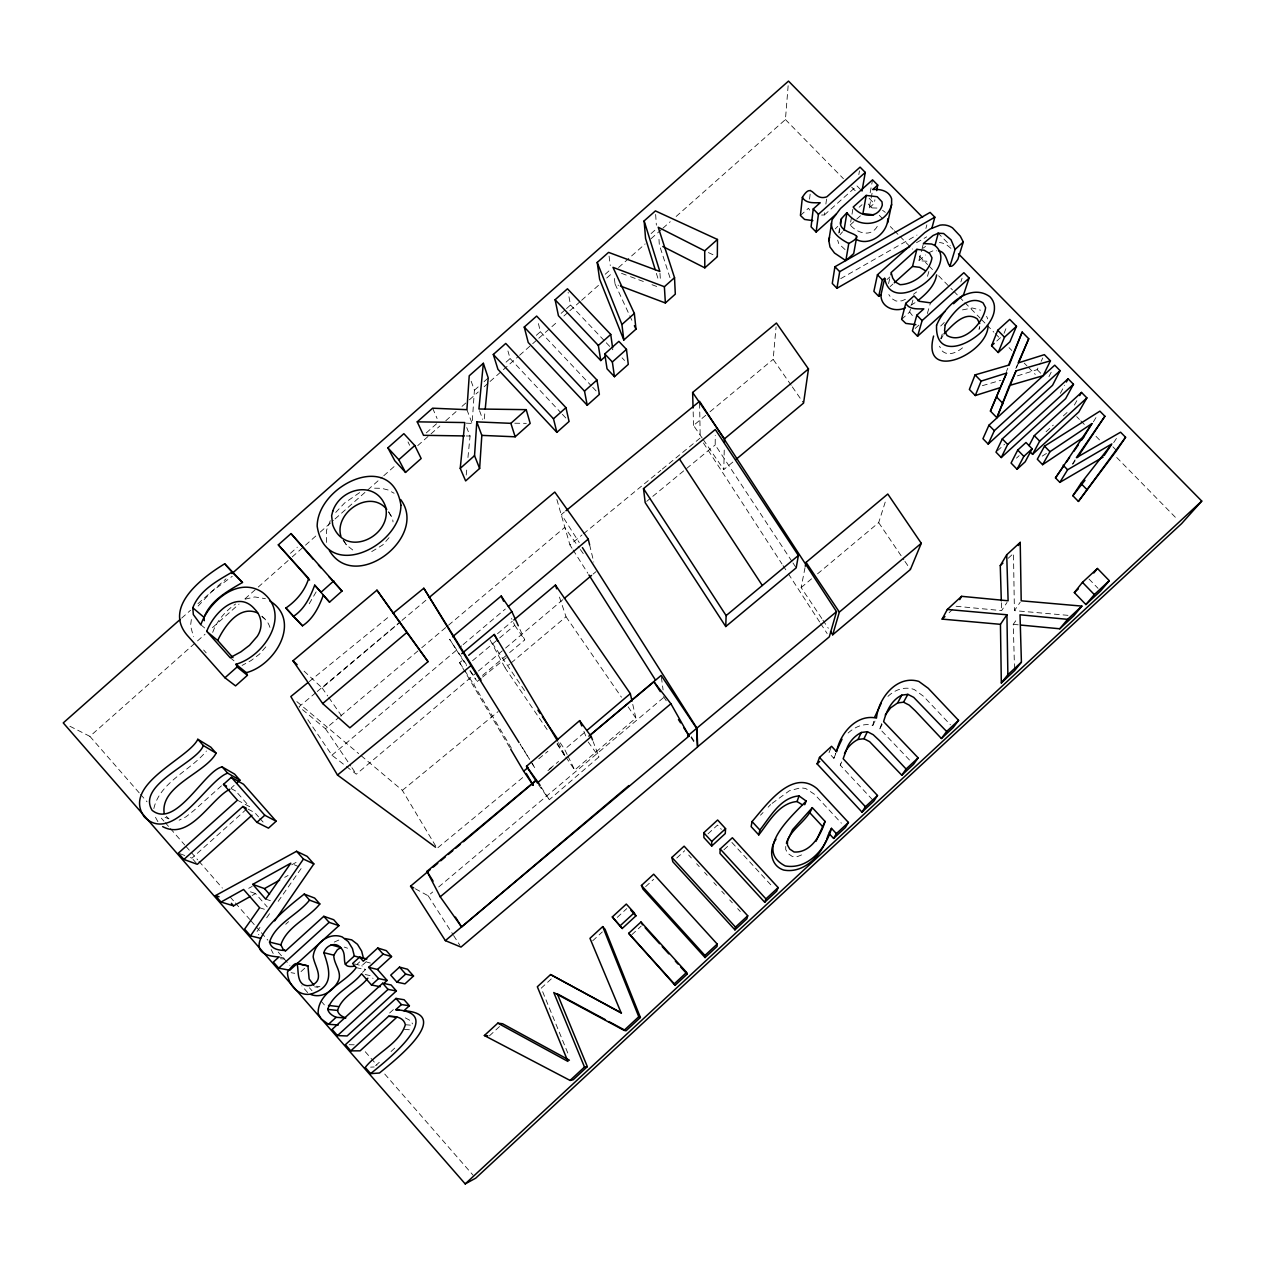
<?xml version="1.0" encoding="UTF-8"?>
<svg xmlns="http://www.w3.org/2000/svg" width="1265" height="1265" viewBox="0 0 1265 1265"><rect width="100%" height="100%" fill="white"/><g stroke="black" fill="none" stroke-linecap="round" stroke-linejoin="round"><path stroke-width="0.75" stroke-dasharray="5 3.75" d="M791.874 561.296L715.199 444.916L715.263 435.286M785.739 846.427L785.723 849.511L787.984 853.511L792.222 856.405L797.219 856.674L802.911 854.381M732.83 462.057L723.801 469.584L724.276 448.443M466.232 423.158L472.145 423.427L474.407 390.221L471.165 381.208M676.143 216.457L785.423 119.558L788.206 84.945M791.178 385.256L773.152 359.355L776.077 326.86M484.274 418.873L485.033 411.078M466.216 475.055L466.991 467.259M467.955 457.503L470.058 436.03L466.753 427.602M809.553 199.127L810.612 190.003M153.84 808.572C159.77 782.039 190.651 770.591 206.432 751.015M191.347 619.502L190.541 625.875L193.482 636.722M821.586 215.05L824.385 214.939L824.875 211.302M825.871 204.06L826.851 196.818M838.758 233.092L839.581 227.811M839.264 232.744L839.818 229.202M877.262 226.388C870.858 237.662 857.101 233.06 850.191 224.964L851.709 215.999M852.009 214.212L853.211 207.033M858.824 174.633L859.457 170.886M870.162 192.77L872.565 179.851M876.93 208.061L869.308 207.84L872.755 189.56M869.308 207.84L874.194 203.475L874.906 199.791M821.807 618.506L801.14 587.561L805.299 566.23M848.088 733.02C854.697 727.059 863.837 722.726 872.818 725.414L874.716 717.002M888.568 283.613L891.129 272.544M979.774 326.323L979.031 329.327L980.343 325.817M925.917 228.443L926.85 224.885M926.96 261.238L918.88 260.701L921.6 250.375M922.058 248.652L923.418 243.497M901.597 319.349L909.677 312.044L911.132 306.668M911.606 304.865L913.551 297.686M928.842 271.501L927.261 277.114L927.261 274.711M927.356 313.514L930.487 302.841M817.554 573.82L878.685 522.651L886.085 499.39M940.717 338.814L942.393 333.628M960.847 281.953L962.048 278.268M830.899 747.979L828.891 753.007L833.856 758.32L835.58 753.308M872.471 799.701L840.245 765.167L841.462 761.815M909.503 760.012L879.808 728.877L882.353 721.841M316.139 591.894L307.553 606.599M1004.031 333.343L1006.877 326.37M1015.827 368.51L1017.345 364.889M833.856 758.32L835.944 753.387M1006.387 371.531L1007.81 368.242M1016.443 367.704L1018.657 362.77M840.245 765.167L841.699 761.941M1017.424 375.863L1037.189 369.633L1040.383 362.976M1041.174 361.316L1042.771 357.979M212.694 632.389C216.947 620.593 225.486 611.122 235.622 603.99M872.818 725.414L875.016 721.018M1048.954 376.67L1051.421 371.752M879.808 728.877L883.618 721.635M1060.386 393.273L1064.671 385.224M330.291 520.674L326.417 530.525L326.402 542.495M1074.38 405.053L1077.053 400.309M941.128 338.894L943.058 335.557M1093.355 421.893L1097.087 415.758M1072.404 464.113L1076.373 457.677M956.103 606.251L1001.611 610.616L1007.035 602.425M1113.674 442.608L1117.628 436.662M1072.91 464.049L1075.139 460.792M1067.992 615.343L1014.404 610.631L1020.223 602.187M278.189 901.376L301.529 867.98L292.579 863.995M259.942 927.403L256.574 932.194L258.866 934.835M266.678 917.805L271.169 911.401M1014.53 668.742L1013.249 624.341L1017.756 617.968M335.731 512.436L344.539 503.043L359.719 492.544M198.099 606.077L211.682 591.593L232.238 576.318M839.992 234.784L842.537 231.811M265.824 646.874L259.531 654.116L251.071 660.551L242.105 665.406M389.051 537.672L382.742 544.946L370.107 552.568M760.502 815.182L763.048 812.525M768.108 807.212L770.638 804.556M835.248 228.886L837.778 226.372M940.717 326.006L944.639 322.116M631.836 934.709L641.197 926.075M723.944 849.78L729.241 844.894M645.64 886.67L653.625 879.317M676.759 858.034L684.729 850.697M617.241 917.394L626.823 908.57M708.005 833.841L717.492 825.112L721.366 829.334M489.428 1035.845L499.944 1026.168M551.287 978.904L541.214 988.171L568.87 1055.674M592.668 940.812L602.346 931.91M949.114 612.671L953.304 608.829M1008.189 558.292L1013.471 553.438L1014.404 610.631M1016.475 458.136L1019.163 455.669M1046.06 431.745L1053.271 425.135M1063.375 415.885L1067.707 411.916M375.61 1065.683L379.816 1061.809M391.059 1051.515L395.281 1047.641M997.421 450.83L1004.584 444.3M389.636 1012.996L393.984 1009.027M357.189 964.183L359.703 961.874M354.453 963.93L361.822 965.717L367.309 960.72M362.486 972.358L365.364 969.733L361.822 965.717M301.023 971.599L305.007 967.978M996.788 341.012L1000.694 337.455M915.164 328.457L919.276 324.741M285.716 924.256L288.61 921.647M886.971 279.565L889.88 276.94M890.086 286.633L892.884 284.103M918.88 260.701L925.616 254.977M246.564 809.126L191.948 858.144L186.856 856.263M859.156 207.239L862.003 204.693M221.454 785.834L193.766 810.612L186.002 816.81L179.124 820.194M850.191 224.964L861.497 214.829M231.242 787.969L234.136 785.375M231.195 788.585L235.843 791.115L238.405 788.822M800.429 215.445L808.493 208.251L809.647 210.037M824.385 214.939L856.927 185.86L860.722 189.75M181.654 618.126L190.541 610.268M197.941 603.705L226.056 578.832M290.428 553.327L297.338 547.192M426.273 432.899L437.231 423.174M474.407 390.221L478.549 386.552M484.084 381.651L488.227 377.966M506.079 362.154L510.127 358.548L507.945 350.99M536.328 335.32L540.376 331.73L538.305 323.034M561.122 313.356L565.155 309.767M566.499 308.581L570.531 305.007L568.143 292.389M605.192 274.268L610.774 269.318M651.08 233.598L656.598 228.712M69.907 726.268L89.894 736.356L205.072 634.208M212.457 627.661L239.038 604.085M244.951 598.851L256.763 588.383M258.234 587.071L290.729 558.26M292.199 556.948L304.011 546.464M305.498 545.168L318.78 533.371M320.266 532.059L333.549 520.279M335.019 518.966L382.283 477.063M383.754 475.751L395.565 465.283M417.719 445.628L429.531 435.16M431.017 433.848L439.872 425.989M445.786 420.755L456.112 411.584M462.025 406.35L467.939 401.116M469.41 399.803L478.265 391.944M484.179 386.711L488.606 382.773M490.077 381.461L501.889 370.993M503.375 369.68L518.144 356.588M519.615 355.275L537.34 339.558M538.811 338.245L558.007 321.231M563.921 315.981L568.349 312.06M569.819 310.747L580.161 301.576M581.631 300.279L599.357 284.562M606.741 278.015L612.655 272.766M618.553 267.532L645.134 243.955M651.048 238.721L661.389 229.55M662.86 228.253L670.244 221.707M538.479 784.664L549.31 799.701L598.993 756.897L593.174 741.654M567.147 754.493L564.617 749.323L585.537 731.597M565.866 757.055L574.705 770.021L635.868 718.093L632.453 703.04M307.822 719.674L331.92 755.205L356.319 774.18L476.937 672.268M478.439 670.988L504.071 649.324M505.589 648.059L562.878 599.642M593.032 574.168L596.052 571.622M304.09 671.146L322.148 687.954L400.199 622.143M315.697 692.777L299.046 706.755L325.469 728.751L339.004 717.366M340.506 716.101L420.249 648.992M421.751 647.727L564.696 527.442L579.244 547.951M331.92 755.205L461.599 645.893M463.101 644.612L505.32 609.034M547.097 729.526L505.146 667.967L509.605 664.22M511.092 662.971L566.024 616.751L558.545 594.392M415.363 888.805L428.187 895.794L432.693 891.999M438.702 886.939L664.046 697.173M317.215 691.512L400.436 621.637M401.954 620.372L427.681 598.772M497.493 633.718L512.341 621.241M472.541 660.725L498.157 639.22M499.659 637.955L514.713 625.305L511.534 618.411M482.518 675.399L508.151 653.847M509.653 652.582L524.722 639.9L519.109 627.519M547.935 770.654L553.975 765.578M801.14 587.561L811.577 578.817M549.532 768.994L558.624 761.404M702.186 438.054L693.536 425.451L708.558 412.975M710.06 411.726L773.152 359.355M522.698 777.58L437.089 848.356L402.365 790.372L360.161 754.873M646.715 501.351L651.269 497.588M652.803 496.339L715.199 444.916M402.365 790.372L498.189 711.547M564.443 511.961L561.407 514.46L579.259 542.606M572.017 548.251L569.914 544.915L582.026 534.968M583.545 533.735L660.82 470.327M662.338 469.078L700.209 438.006L699.608 403.25M538.811 758.747L547.903 751.284M309.166 681.614L390.189 615.628M511.408 748.232L473.695 684.318L481.127 678.277M482.613 677.06L506.395 657.689M509.653 747.425L459.622 662.639L462.642 660.188M772.077 803.386L789.328 790.783L800.603 787.795L805.631 788.459L814.644 794.404L841.367 823.183M962.523 347.828C956.988 352.382 948.244 356.714 941.998 350.848L939.515 346.215M913.504 294.302L916.572 291.946M887.919 696.398C894.94 689.662 904.728 686.104 914.231 689.504L923.45 696.24L950.426 724.782M922.912 248.225L925.569 246.454M1042.234 456.112L1047.167 452.997M910.832 305.308L914.99 302.714M916.508 242.69L926.676 236.855M840.735 278.632L916.983 235.069M252.162 895.462L255.546 893.564L267.263 906.942M284.688 877.341L288.056 875.475M334.26 942.077L341.25 938.978M248.715 888.299L252.146 886.417M291.677 864.801L298.556 861.054M928.304 252.889L933.444 250.628L936.906 250.802M905.408 299.331L901.929 300.833L896.031 301.038L891.461 298.429L888.821 294.571M245.189 599.151L254.787 596.938L265.413 598.677M982.383 385.667L1000.963 380.259M962.491 309.893L972.406 307.98L980.549 310.194M370.613 1067.154L374.203 1066.964M514.76 423.206L526.335 423.364M466.184 435.966L470.058 436.03M349.187 1044.716L354.848 1044.811M374.582 488.179L381.651 488.322L388.165 489.998L394.127 493.255M280.419 958.744L284.277 958.981M404.389 1029.425L410.73 1029.836M405.369 1024.729L413.276 1025.377M1013.249 624.341L1019.052 624.894M314.653 986.827L318.1 987.38M316.519 986.178L319.95 986.732M291.092 972.674L294.729 973.338M278.964 956.957L284.514 958.143M365.206 974.524L370.598 975.71L373.017 978.446M356.224 967.614L365.364 969.733M366.85 962.127L370.424 963.029M259.61 907.764L266.203 909.851M344.286 947.106L347.543 948.197M265.682 899.115L272.196 901.312M250.423 891.809L255.546 893.564M405.306 1017.866L411.03 1020.966L412.517 1023.907M180.073 853.764L185.149 855.646M621.526 273.335L628.689 276.007M630.476 276.687L644.818 282.032M651.981 284.704L657.357 286.712M614.363 278.458L615.059 284.008L618.648 285.352M165.083 817.301L168.593 818.803M708.4 252.589L717.334 256.716M248.019 809.126L254.818 812.668L258.55 816.89M237.409 800.192L249.426 806.548L235.843 791.115M845.067 249.6L838.774 243.702L837.651 240.144M882.559 210.29L885.294 212.362M343.131 540.313L346.578 545.104L354.991 551.761M230.135 657.673L234.61 661.326M261.934 616.545L264.796 618.901A21.394 20.714 -39.2 0 1 269.919 627.361M200.835 624.768L204.993 628.231M950.916 248.351L947.311 245.347A15.876 15.196 8.1 0 0 939.405 242.532M296.848 701.616L358.659 753.608M166.284 816.415L169.004 818.819M307.68 992.614L301.813 985.815M261.966 616.166L264.796 618.901M937.776 232.807L950.205 245.442M869.134 198.305L874.194 203.475M1037.189 369.633L1043.119 375.689M1112.931 446.83L1116.584 450.561M785.423 119.558L843.407 178.681M851.677 187.141L855.82 191.363M868.249 204.029L873.767 209.658M879.286 215.287L884.804 220.916M890.339 226.561L893.09 229.376M894.466 230.783L898.609 235.005M900 236.413L912.413 249.079M919.323 256.115L927.609 264.575M928.984 265.982L933.127 270.204M938.646 275.833L952.45 289.906M953.826 291.314L957.969 295.551M959.344 296.959L963.487 301.181M964.879 302.588L980.059 318.068M981.434 319.476L985.577 323.698M986.953 325.105L993.863 332.157M995.239 333.565L1000.757 339.194M1009.043 347.638L1011.81 350.452M1024.223 363.118L1026.99 365.933M1028.366 367.34L1035.276 374.393M1076.673 416.628L1079.44 419.442M1080.816 420.85L1084.959 425.072M1095.996 436.33L1100.139 440.552M1116.71 457.456L1177.446 519.409M909.677 312.044L912.35 315.507M1088.991 579.006L1098.004 588.32M622.08 357.837L624.562 360.462M570.531 305.007L604.939 341.36M606.267 342.768L612.877 349.757M540.376 331.73L591.34 385.857M592.684 387.28L599.389 394.395M510.127 358.548L561.043 412.88M562.387 414.303L569.076 421.466M731.897 842.443L772.694 886.892M688.698 855.045L691.338 857.939M696.635 863.742L699.276 866.636M704.573 872.423L707.214 875.317M713.824 882.559L716.48 885.453M721.762 891.256L724.418 894.149M729.699 899.937L732.356 902.831M737.653 908.634L740.294 911.527M203.665 650.004L206.211 652.882M259.784 818.297L263.5 822.519M89.894 736.356L139.245 792.886M140.557 794.373L147.04 801.804M161.335 818.17L163.928 821.143M165.225 822.645L169.13 827.104M170.427 828.591L184.722 844.957M186.018 846.443L189.908 850.902M191.205 852.389L197.704 859.836M199 861.323L222.387 888.093M230.183 897.027L234.072 901.486M235.369 902.973L249.664 919.339M250.96 920.825L254.85 925.284M256.163 926.771L260.052 931.23M261.349 932.716L267.848 940.164M278.237 952.071L289.922 965.448M309.419 987.759L312.012 990.748M321.104 1001.153L326.291 1007.098M365.269 1051.737L376.954 1065.13M384.75 1074.048L473.078 1175.201M193.023 859.378L196.249 863.078M588.146 741.938L598.993 756.897M580.366 549.532L584.841 555.841M157.904 821.665L154.789 816.052M792.317 386.884L803.575 403.076M322.148 687.954L327.698 695.94M328.805 697.521L343.21 718.251M566.024 616.751L621.447 697.189M628.104 706.835L635.868 718.093M703.277 439.635L723.801 469.584M514.713 625.305L524.722 639.9M524.564 690.548L490.061 639.948L505.146 667.967M560.174 742.792L564.617 749.323M557.043 744.105L564.759 755.442M878.685 522.651L903.858 559.794M904.949 561.407L910.421 569.471M469.853 670.687L476.494 680.475M325.469 728.751L350.816 766.068M351.907 767.681L356.319 774.18M822.898 620.135L828.338 628.278M690.975 737.432L694.216 742.27M792.949 562.941L796.191 567.859M703.435 442.971L781.976 563.953M783.051 565.597L787.352 572.239M788.427 573.883L819.625 621.953M820.7 623.598L827.152 633.544M663.54 696.572L667.793 703.15M388.703 512.357L392.577 518.318L393.02 521.923M459.622 662.639L463.638 668.821M464.65 670.371L473.695 684.318M541.135 787.067L549.31 799.701M343.716 540.645L346.578 545.104M428.187 895.794L452.538 933.839M453.597 935.499L459.954 945.414M466.358 664.489L449.628 639.252L466.516 665.785M470.406 670.877L475.482 678.878M573.077 549.927L587.861 573.266M691.354 736.72L694.532 741.733M520.105 744.215L529.497 759.285L520.31 744.026M388.561 511.613L392.577 518.318M557.138 743.156L565.107 756.565M271.137 949.525L273.193 953.494M407.994 441.944L409.639 445.248M558.497 742.587L565.376 756.438M567.985 756.217L574.705 770.021M615.059 284.008L632.769 322.227M432.63 408.2L437.105 418.525M583.892 731.281L586.011 736.61M466.911 409.67L472.145 423.427M479.546 410.73L482.661 419.332M669.976 277.668L659.318 244.714L658.954 238.895M656.377 273.366L658.654 280.704M556.869 499.517L569.914 544.915M589.616 544.851L593.759 562.055M661.405 677.249L663.081 689.931M609.082 256.131L610.283 265.555M659.966 273.303L660.457 280.672M655.649 214.465L656.361 225.154M1001.374 602.788L1001.611 610.616M693.173 411.868L693.536 425.451M986.542 316.329A15.465 14.848 11.2 0 1 987.665 318.875M534.716 767.649L530.541 760.945L534.716 767.649"/><path stroke-width="1.5" d="M711.689 846.064L711.721 841.431L703.767 832.765L717.635 820.005L725.588 828.654L725.256 833.572L711.689 846.064L703.925 837.588L703.767 832.765M856.69 239.686C870.336 246.485 887.587 232.95 887.777 218.829M891.588 204.661L891.635 198.842C889.153 190.809 880.171 188.785 872.755 189.56L877.736 185.101L872.565 179.851L840.529 208.472L832.149 219.572L828.828 240.65L829.998 246.991L834.505 253.047L845.842 260.653L848.768 243.465C870.415 231.874 839.723 235.891 840.403 222.529L841.478 218.592L846.918 212.678C859.188 230.23 886.291 225.233 891.588 204.661L887.745 222.64M655.238 269.698L645.561 238.484L644.138 220.885L655.412 210.907L717.461 239.465L717.334 256.716L704.826 267.848L662.828 246.501M787.462 840.229L787.415 844.957L789.724 849.052L794.072 851.993C810.501 853.148 820.953 835.121 825.049 821.412L812.304 807.655L792.57 829.682L786.371 843.202M724.402 442.671L724.481 438.828L692.635 392.482L776.425 323.034L808.477 368.937L803.575 403.076L735.835 459.543M725.746 626.539L726.126 615.596L643.505 488.622L715.31 429.499L798.389 555.462L796.191 567.859L725.746 626.539L645.182 502.6L643.505 488.622M720.18 848.973L719.975 853.432L764.708 902.261L776.647 891.193L778.149 887.587L732.372 837.746L720.18 848.973L765.942 898.893L764.708 902.261M717.208 944.054L717.065 946.426L705.064 957.558L642.968 889.121L641.434 885.468L653.689 874.194L717.208 944.054L704.921 955.439L705.064 957.558M464.239 435.935L423.538 435.318L417.229 421.846L464.777 422.557L460.239 468.382L465.647 480.921L479.625 468.461L481.823 435.381L476.794 421.878L510.87 423.332L526.224 409.654L530.193 423.411L515.171 436.805L481.823 435.381M479.625 468.461L474.533 455.653L476.794 421.878M354.374 966.16C338.403 968.943 348.697 955.328 340.854 947.896C335.747 941.255 325.706 945.477 323.84 952.672C328.774 967.598 334.751 984.597 315.001 992.535C301.307 999.461 287.44 985.688 287.471 971.994C306.241 947.39 289.685 985.008 307.727 985.72L311.38 985.34C325.39 979.743 314.542 966.334 313.167 956.735C314.258 943.579 329.153 931.815 342.214 936.954L348.128 941.508L352.429 948.513L354.327 956.024L363.498 958.427L361.648 951.106L357.457 944.291L351.686 939.863L344.871 938.519M297.022 963.329L307.933 965.875L309.134 978.92L313.783 985.15M485.222 409.133L488.227 377.966L483.357 363.276L469.22 375.784L466.911 409.67L432.63 408.2L417.229 421.846M483.357 363.276L478.929 409.006L526.224 409.654M862.003 191.031L865.276 172.42L860.089 167.138L826.851 196.818C812.573 201.72 812.952 180.263 802.374 197.34L800.429 215.445L804.587 219.446L812.826 220.616M802.374 197.34C805.837 203.712 814.138 202.7 820.21 202.732L813.237 208.962L811.071 226.846L816.131 232.048L836.197 214.101M816.131 232.048L818.423 214.275L865.276 172.42M840.656 223.905L841.478 218.592M931.973 227.827L934.835 217.185L930.123 212.409L834.916 266.757L832.275 283.471L836.94 288.278L909.741 246.564M844.024 230.483L846.918 212.678M836.94 288.278L839.691 271.659L934.835 217.185M847.139 259.483L853.701 253.601L856.816 236.255M833.588 838.426L836.371 833.619L831.469 828.338L828.796 833.256L833.588 838.426L845.384 827.5L848.435 822.456L817 788.617C792.491 768.045 766.479 804.809 752.058 821.554L751.141 826.63L758.779 834.916C768.914 822.123 778.924 802.99 797.061 801.536L802.595 804.983M988.06 325.99C987.222 354.374 920.873 383.295 933.602 336.047M866.209 195.411L853.211 207.033C860.722 217.28 878.242 219.288 882.306 205.072L882.005 201.815L877.23 196.739L866.209 195.411L862.92 213.564L873.704 214.876M876.677 190.62L877.736 185.101M805.299 566.23L806.058 562.356L887.793 494.03L921.284 543.286L910.421 569.471L832.686 634.793L830.52 631.535M734.933 929.87L735.487 927.119L747.726 915.781L684.128 846.174L671.905 857.417L672.774 861.702L734.933 929.87L746.903 918.769L747.726 915.781M367.846 978.209C359.07 989.578 341.756 996.029 337.597 1010.45C338.83 1019.037 356.287 1018.578 336.126 1017.313C332.521 1015.748 328.837 1013.55 327.698 1009.391C332.648 993.547 351.844 986.4 361.6 973.75L371.515 985.024L380.259 986.7M828.828 240.65L829.571 237.235M938.646 250.897C950.821 252.32 945.145 278.521 957.905 259.246L963.298 241.994L960.293 236.144L952.466 227.827A16.224 15.496 7.9 0 0 939.99 225.154L930.234 228.949L924.826 232.57L877.436 274.79L873.878 291.345L878.701 296.31L880.978 294.824L884.694 278.332L882.353 279.834L878.701 296.31M936.622 274.9C934.835 285.906 926.043 294.002 917.805 300.69M758.779 834.916L759.87 830.03C770.227 816.953 780.458 797.409 799.021 795.906L806.153 801.03L804.746 804.698M319.839 903.969L314.653 898.071L304.233 894.086C295.646 900.933 225.597 953.683 278.964 956.957L273.351 962.048L278.68 968.152L289.796 970.255L338.925 925.648L333.707 919.734L323.793 916.303L286.143 950.442C279.723 950.505 271.311 949.635 269.524 942.077C275.628 923.403 297.797 914.895 309.561 900.127L319.839 903.969C308.391 918.358 286.791 926.644 280.862 944.844L283.107 949.224L285.511 951.074M894.292 282.838L912.508 266.425L916.904 249.347L924.209 250.249L929.633 253.443L931.989 257.791C929.791 271.88 914.184 284.388 900.079 284.672L895.399 282.016L892.71 278.079L891.129 272.544L916.904 249.347M953.541 303.727L963.598 294.618L969.132 278.094L963.851 272.718L930.487 302.841L919.228 301.291L914.026 295.899L905.772 303.347L901.597 319.349L905.819 323.413L915.86 324.662M884.694 278.332C891.698 318.179 961.194 267.484 934.962 245.489L938.282 233.219L943.611 233.487L951.043 239.828L955.091 249.395L949.873 266.488M905.772 303.347C909.282 309.798 917.663 308.834 923.83 308.866L916.84 315.191L912.413 330.94L917.584 336.237L944.908 311.522M565.961 510.728L699.577 401.321L836.529 611.675L829.302 636.864L697.695 746.73L696.889 728.134L582.406 547.587M917.584 336.237L922.106 320.598L969.132 278.094M832.686 634.793L839.359 612.086L921.284 543.286M836.165 751.631L842.016 739.234M797.061 801.536L799.021 795.906M826.82 838.916L828.306 834.663M831.469 828.338C826.013 848.404 807.956 869.94 785.265 865.956C752.802 849.305 793.092 815.182 806.153 801.03M874.716 717.002L881.199 703.277M844.498 753.466A30.692 30.234 36.1 0 1 858.018 739.472L863.948 738.713L869.624 741.67L901.787 775.224L906.104 769.009L879.46 740.594L873.214 734.712L867.41 731.692L861.339 732.467A31.388 30.913 35.3 0 0 847.518 746.777L843.17 758.731L877.499 795.511L873.815 801.156L861.987 812.098L817.095 763.87L819.499 757.419L831.564 746.303L836.639 751.742C839.834 733.716 856.5 713.681 876.471 718.093C878.448 698.154 896.806 674.704 918.801 681.408L928.225 688.271L958.585 720.37L953.114 727.644L941.397 738.507L915.322 710.851L909.203 705.111L903.526 702.186L897.612 702.945L890.607 707.878L885.247 714.946M1000.251 387.643L990.432 411.078L996.867 417.687L1009.47 385.493L1043.119 375.689L1050.44 360.825L1044.368 354.659L1018.657 362.77L1028.73 338.735L1022.167 332.062L1009.249 364.968L975.062 374.899L969.37 389.446L975.299 395.534L1000.251 387.643L1006.624 373.064L981.134 381.113L975.299 395.534M825.049 821.412L815.972 841.32M1008.442 365.395L1022.167 332.062M996.867 417.687L1016.048 370.851L1050.44 360.825M991.57 345.756L997.737 330.291L1009.723 319.397L1016.491 326.291L1009.929 341.835L998.196 352.524L991.57 345.756L994.179 343.384M998.196 352.524L1004.505 337.186L1016.491 326.291M787.605 839.834C793.44 827.342 807.197 820.321 812.304 807.655M990.432 411.078L1006.624 373.064M1018.104 363.087L1028.73 338.735M310.905 994.527C322.464 998.955 334.64 990.068 338.925 979.584C341.487 970.793 333.628 963.772 333.786 955.17L337.328 949.794L340.791 947.548L331.035 944.844M826.14 840.529C819.594 857.196 802.785 873.767 783.62 870.035C770.448 865.75 768.551 849.432 775.967 839.217M333.818 580.872L321.073 592.226L314.7 585.157C310.257 597.096 304.406 609.224 293.401 616.387L285.874 608.022C296.295 600.828 304.991 590.739 308.644 578.437L278.316 544.851L291.029 533.593L342.009 591.055L329.533 602.156L323.302 595.246C318.954 606.915 313.246 618.791 302.477 625.811L293.401 616.387M988.961 425.198L982.952 438.702L988.186 444.094L1052.559 385.303L1060.086 370.645L1054.725 365.19L988.961 425.198L994.322 430.701L988.186 444.094M1010.197 383.864L1016.048 370.851M858.018 739.472L861.339 732.467M204.282 620.688L204.029 617.367C210.575 600.369 227.605 591.166 242.501 582.453L224.696 563.811C202.558 577.251 162.853 606.805 187.188 635.251L224.949 677.771L235.559 685.883L247.402 675.32L246.343 672.648L235.986 664.251C264.021 656.377 291.851 615.043 262.677 592.542C238.31 575.765 208.788 601.681 200.835 624.768L193.324 614.553L192.786 607.785C199.49 590.407 216.916 581.014 232.143 572.112L242.501 582.453M1002.307 438.908L995.998 452.143L1001.248 457.551L1065.636 398.633L1073.479 384.26L1068.087 378.788L1002.307 438.908L1007.667 444.442L1001.248 457.551M863.948 738.713L867.41 731.692M1017.724 450.071L1011.067 463.069L1017.06 469.236L1025.156 461.82L1032.129 448.79L1025.994 442.497L1017.724 450.071L1023.844 456.365L1017.06 469.236M1029.046 445.612L1034.296 435.634L1081.496 392.419L1086.888 397.906L1078.76 412.011L1032.556 454.341L1029.916 451.637M1066.379 382.014L1068.087 378.788M947.311 609.461L1006.924 614.774L1000.441 624.325L942.14 619.107L947.311 609.461L961.59 596.321L1008.11 600.78L1006.719 554.782L1020.223 542.369L1021.203 600.796L1081.875 606.109L1073.748 615.849L1059.77 628.784L1020.997 625.084M897.612 702.945L901.819 695.133L907.875 694.343L913.678 697.347L946.615 731.47L941.397 738.507M206.733 631.393C213.247 613.604 237.377 588.51 254.897 609.335A21.869 21.157 -38.9 0 1 257.206 636.422L249.49 645.308L240.84 651.886L230.135 657.673L206.733 631.393L217.691 640.485L232.966 657.642M217.691 640.485C224.458 626.333 239.275 604.67 257.633 612.987M1032.556 454.341L1039.672 441.153L1086.888 397.906M959.756 599.626L961.59 596.321M1077.369 457.551L1104.898 416.248L1099.902 411.157L1044.542 446.15L1037.316 459.227L1042.613 464.682L1083.662 437.168L1091.916 423.601L1049.966 451.7L1042.613 464.682M903.526 702.186L907.875 694.343M1079.709 395.581L1081.496 392.419M1001.311 600.828L1000.267 565.597L1006.719 554.782M1103.143 457.06L1059.849 482.376L1055.484 477.885L1091.916 423.601M1018.293 545.531L1020.223 542.369M1059.849 482.376L1067.597 469.774L1111.84 443.92L1080.911 483.42L1072.862 495.738L1078.397 501.43L1116.584 450.561L1125.581 437.279L1120.584 432.203L1076.373 457.677L1104.898 416.248M861.987 812.098L865.418 806.706L877.499 795.511M1104.234 455.432L1110.765 445.565M1078.397 501.43L1125.581 437.279M221.027 902.056L243.592 889.469L259.61 907.764L244.619 929.095L250.502 935.863L303.442 859.077L296.563 851.282L215.43 895.62L221.027 902.056L233.566 905.835L250.47 896.395M274.647 920.888L313.846 863.948L307.142 856.358L296.563 851.282M1055.484 477.885L1064.15 465.362M1066.316 462.231L1069.573 457.535M1073.906 451.257L1078.239 444.995M1081.496 440.299L1083.662 437.168M901.819 695.133C891.414 700.225 886.48 711.025 883.618 721.635L918.137 757.861L913.551 764.313L901.787 775.224M1072.862 495.738L1084.975 480.273M1000.441 624.325L1001.327 682.958L1007.873 674.704L1021.408 662.148L1020.017 614.79L1067.597 619.344L1081.875 606.109M1074.333 592.573L1082.46 582.343L1097.451 568.475L1109.294 580.698L1100.582 590.976L1085.908 604.559L1074.333 592.573L1078.333 588.873M1021.408 662.148L1014.577 670.671L1001.327 682.958M1093.83 572.982L1097.451 568.475M1059.77 628.784L1067.597 619.344M1085.908 604.559L1094.32 594.582L1109.294 580.698M958.506 253.87L1201.75 501.082L1181.589 523.631L475.672 1178.189L465.204 1183.898L63.25 722.9L180.183 619.423M944.022 333.897C952.007 325.927 964.926 310.083 977.244 318.906L979.727 323.571M569.408 1060.212L502.584 1023.749L497.809 1023.148L484.353 1035.529L570.056 1080.421L584.493 1067.043L587.34 1066.648L557.296 993.816L605.413 1019.701M624.088 1030.358L638.778 1016.744L640.406 1017.487L626.033 1030.801L624.088 1030.358L553.77 992.535L584.493 1067.043M675.099 985.324L674.277 983.854L686.595 972.421L640.976 921.995L628.673 933.333L675.099 985.324L687.148 974.161L686.595 972.421M765.942 898.893L778.149 887.587M836.371 833.619L848.435 822.456M906.104 769.009L918.137 757.861M946.615 731.47L958.585 720.37M587.34 1066.648L573.219 1079.741L570.056 1080.421M465.204 1183.898L1201.75 501.082M622.238 928.478L635.931 915.86L634.224 912.808L626.302 904.064L612.307 916.951L622.238 928.478L612.307 916.951M817.095 763.87L819.72 761.467M621.51 1012.933L550.591 974.572L537.34 986.763L567.906 1061.414L497.809 1023.148M640.406 1017.487L605.097 929.364L602.693 926.613L589.964 938.33L621.241 1013.044L550.591 974.572M942.14 619.107L944.923 616.529M1000.267 565.597L1002.908 563.162M620.214 925.711L634.224 912.808M711.721 841.431L725.588 828.654M409.401 1005.738L403.93 1010.735C456.222 1014.182 388.671 1065.13 379.484 1073.02L370.661 1073.637L365.237 1067.423C377.002 1052.448 399.471 1043.657 405.369 1024.729C403.598 1017.06 395.107 1016.206 388.608 1016.269L350.8 1050.867L345.408 1044.669L395.992 998.417L404.12 999.745L409.401 1005.738L401.4 1004.568L395.992 998.417M1023.844 456.365L1032.129 448.79M370.661 1073.637C380.069 1065.541 449.47 1013.233 395.803 1009.691L401.4 1004.568M366.866 958.997L359.639 957.083L352.603 963.487L356.224 967.614C345.471 982.952 317.578 991.697 318.132 1013.423L321.057 1018.815L328.457 1024.302L336.126 1017.313M371.515 985.024L378.567 978.588L387.122 980.438L384.386 982.937M399.519 967.108L390.727 975.125L396.878 982.114L404.974 983.854L413.529 976.027L407.536 969.243L399.519 967.108L405.67 974.082L413.529 976.027M382.663 983.253L332.094 1029.41L337.486 1035.592L347.132 1035.956L396.388 990.954L391.122 984.976L382.663 983.253L388.055 989.388L396.388 990.954M994.322 430.701L1060.086 370.645M337.486 1035.592L388.055 989.388M396.878 982.114L405.67 974.082M1007.667 444.442L1073.479 384.26M345.25 964.278L354.327 956.024M391.549 956.593L383.121 954.126L368.653 967.33L377.46 969.449L391.549 956.593L386.315 950.648L377.745 948.023L363.276 961.21L359.639 957.083M278.68 968.152L329.121 922.375L338.925 925.648M955.091 249.395L963.298 241.994M242.927 806.469L256.906 822.345L268.465 828.148L276.149 821.222L243.513 784.237L231.353 777.327L223.478 784.379L237.409 800.192L178.365 853.132L183.884 859.457L242.927 806.469L246.327 808.24M251.956 815.245L197.324 864.311L183.884 859.457M256.906 822.345L264.796 815.261L276.149 821.222M237.029 782.782L239.939 780.173L234.563 774.085L222.181 766.922C204.772 770.021 175.977 829.476 152.1 810.327C136.225 784.284 198.02 762.542 203.286 745.496L216.125 753.197C205.23 773.263 160.275 785.612 164.165 813.284M239.939 780.173L227.684 773.168C207.871 779.461 173.4 845.131 144.495 817.127C120.934 784.711 188.706 758.636 197.814 739.282L210.781 747.141L216.125 753.197M229.787 789.265C210.67 798.863 189.813 841.257 162.663 826.614M614.474 376.701L612.355 361.964L626.46 349.377L618.87 341.36L604.765 353.931L607.042 368.827L614.474 376.701L628.278 364.383L626.46 349.377M556.885 432.345L553.485 418.778L565.961 407.662L505.747 343.447L493.303 354.469L497.951 369.348L556.885 432.345L569.076 421.466L565.961 407.662M587.229 405.259L584.509 391.122L596.953 380.038L536.66 316.076L524.248 327.066L528.232 342.499L587.229 405.259L599.389 394.395L596.953 380.038M224.949 677.771L237.077 666.987L235.986 664.251M460.239 468.382L474.533 455.653M600.764 360.557L598.345 345.471L610.742 334.45L567.463 288.784L555.098 299.742L558.434 315.728L600.764 360.557L604.797 356.951M634.35 313.435L635.979 329.169L623.819 340L621.921 324.488L634.35 313.435L612.972 267.342L664.378 286.712L674.53 277.683L658.211 227.241L704.7 250.834L704.826 267.848M704.7 250.834L717.461 239.465M620.451 286.032L665.374 302.983L675.304 294.144L674.53 277.683M231.985 573.583L788.506 81.102L922.565 217.343M387.865 447.826L403.867 433.674L414.793 445.533L421.166 458.531L405.512 472.414L394.822 460.776L387.865 447.826L398.807 459.717L405.512 472.414M623.819 340L599.626 279.217L597.207 262.456L608.591 252.368L659.84 271.453L644.138 220.885M398.807 459.717L414.793 445.533M537.483 783.13L526.509 766.258L579.639 720.623L591.245 736.578L592.542 739.962M540.123 785.486L538.084 782.323L591.245 736.578M587.023 730.332L630.334 693.631L555.43 585.078L513.827 619.992M322.67 703.561L406.824 632.516L376.954 590.17L292.974 660.789L322.67 703.561L349.867 727.818L428.044 661.642L376.954 590.17M564.38 598.377L591.53 575.449M430.179 869.672L410.556 886.18L445.359 940.638L628.911 785.549M687.591 735.977L696.62 728.355L661.168 675.431L590.202 735.107M508.324 606.488L588.241 539.111L554.782 492.069L429.183 597.507M461.741 653.673L511.866 611.596L501.193 596.036L452.585 636.769M433.199 867.142L437.737 863.331M440.758 860.785L445.28 856.99M448.3 854.444L452.823 850.633M455.843 848.103L460.381 844.293M463.401 841.747L535.854 780.805M535.917 780.363L426.985 871.348L440.22 896.806L461.551 926.913L689.125 735.977L670.909 703.751L653.942 681.803L588.873 736.135M440.22 896.806L670.909 703.751M696.889 728.134L836.529 611.675M724.481 438.828L808.477 368.937M726.126 615.596L798.389 555.462M307.632 682.847L290.823 696.541L337.486 775.034L471.023 665.58L423.822 588.241L393.241 613.145M533.166 785.328L523.663 771.176L528.201 767.444M468.667 655.286L494.267 634.461L557.501 740.895M252.763 884.361L265.682 899.115L290.792 863.204L252.763 884.361L264.48 888.599L279.628 880.155M246.343 672.648C275.201 665.279 302.098 620.593 269.635 600.796M938.282 233.219L933.048 235.511L923.418 243.497L931.673 244.05L934.962 245.489M905.471 307.727C895.383 312.819 880.661 307.585 880.978 294.824M350.8 1050.867L360.114 1050.835L396.941 1017.139L388.608 1016.269M484.353 1035.529L487.737 1035.75M328.457 1024.302L338.34 1024.966M327.698 1009.391L337.597 1010.45M328.52 1005.422L338.372 1006.576M912.508 266.425L919.655 267.326L924.952 270.441M395.803 1009.691L399.06 1010.118M297.307 963.661L307.933 965.875M269.524 942.077L280.862 944.844M250.502 935.863L260.637 938.361M323.84 952.672L333.786 955.17M215.43 895.62L219.051 896.759M445.359 940.638L461.013 947.074L697.442 747.093L696.62 728.355M303.442 859.077L313.846 863.948M608.845 1021.551L624.309 1029.868M848.768 243.465C840.893 239.449 831.168 232.966 831.39 223.067M223.478 784.379L226.561 786.071M410.556 886.18L413.766 887.935M337.486 775.034L435.508 847.186M386.774 509.384C369.76 488.274 333.976 512.863 340.87 536.202M237.077 666.987L247.402 675.32M192.786 607.785L204.029 617.367M292.974 660.789L297.149 664.678M997.737 330.291L1004.505 337.186M813.237 208.962L818.423 214.275M877.436 274.79L882.353 279.834M916.84 315.191L922.106 320.598M975.062 374.899L981.134 381.113M996.599 396.989L1003.177 403.725M1034.296 435.634L1039.672 441.153M1044.542 446.15L1049.966 451.7M1063.138 465.204L1067.597 469.774M1080.911 483.42L1086.572 489.223M834.916 266.757L839.691 271.659M1082.46 582.343L1094.32 594.582M285.874 608.022L302.477 625.811M555.098 299.742L598.345 345.471M604.765 353.931L612.355 361.964M524.248 327.066L584.509 391.122M493.303 354.469L553.485 418.778M819.499 757.419L865.418 806.706M810.059 813.031L822.519 826.472M752.058 821.554L759.87 830.03M671.905 857.417L735.487 927.119M641.434 885.468L704.921 955.439M313.198 559.209L291.029 533.593M318.432 565.012L321.057 567.906M328.916 576.587L342.009 591.055M630.761 910.168L635.931 915.86M645.15 927.751L659.587 943.706M662.212 946.6L668.774 953.857M675.336 961.1L677.961 964.009M680.586 966.903L687.148 974.161M309.609 580.082L278.316 544.851M628.673 933.333L674.277 983.854M224.696 563.811L232.143 572.112M197.814 739.282L203.286 745.496M222.181 766.922L227.684 773.168M231.353 777.327L264.796 815.261M377.745 948.023L383.121 954.126M377.46 969.449L387.122 980.438M304.233 894.086L309.561 900.127M323.793 916.303L329.121 922.375M368.653 967.33L378.567 978.588M264.48 888.599L269.508 894.339M231.368 903.337L233.566 905.835M314.7 585.157L329.533 602.156M400.626 499.533C428.898 536.834 355.18 593.949 329.343 550.481M406.824 632.516L428.044 661.642M526.509 766.258L538.084 782.323M537.91 710.139L540.139 713.413M542.369 716.67L557.944 739.519M806.058 562.356L839.359 612.086M679.463 459.005L762.321 585.474M653.942 681.803L660.346 691.655M678.467 719.564L680.602 722.853M683.796 727.77L689.125 735.977M588.921 574.942L655.444 680.017M471.023 665.58L519.061 742.555M423.822 588.241L481 680.191M426.985 871.348L433.089 881.152M455.447 917.109L461.551 926.913M526.287 773.453L533.245 785.233M510.649 749.117L523.663 771.176M640.976 921.995L642.525 924.841M494.267 634.461L497.73 641.102M634.366 325.706L635.979 329.169M501.193 596.036L503.581 601.191M511.866 611.596L518.302 625.748M602.693 926.613L638.778 1016.744M597.207 262.456L621.921 324.488M579.639 720.623L581.774 725.952M555.43 585.078L556.679 588.81M510.87 423.332L515.171 436.805M588.241 539.111L589.616 544.851M630.334 693.631L632.026 701.158M610.742 334.45L612.608 347.843M664.378 286.712L665.374 302.983M692.635 392.482L693.062 407.994M1006.924 614.774L1007.873 674.704M400.91 505.178C400.847 546.448 325.927 582.833 317.167 526.193C317.468 485.27 392.071 448.964 400.91 505.178M936.559 325.358C934.661 369.649 994.148 334.371 994.432 308.549A15.812 15.148 11 0 0 989.894 296.722C969.528 281.984 944.038 306.731 936.559 325.358M945.176 324.994L944.544 330.766L947.058 335.51C963.06 344.934 983.79 322.875 985.609 307.648L983.079 302.888C968.041 293.512 952.245 313.514 945.176 324.994M332.79 511.092L331.62 515.677L332.695 524.864C345.076 559.573 392.719 536.154 385.556 506.601C375.958 479.799 340.791 487.657 332.79 511.092"/></g></svg>
